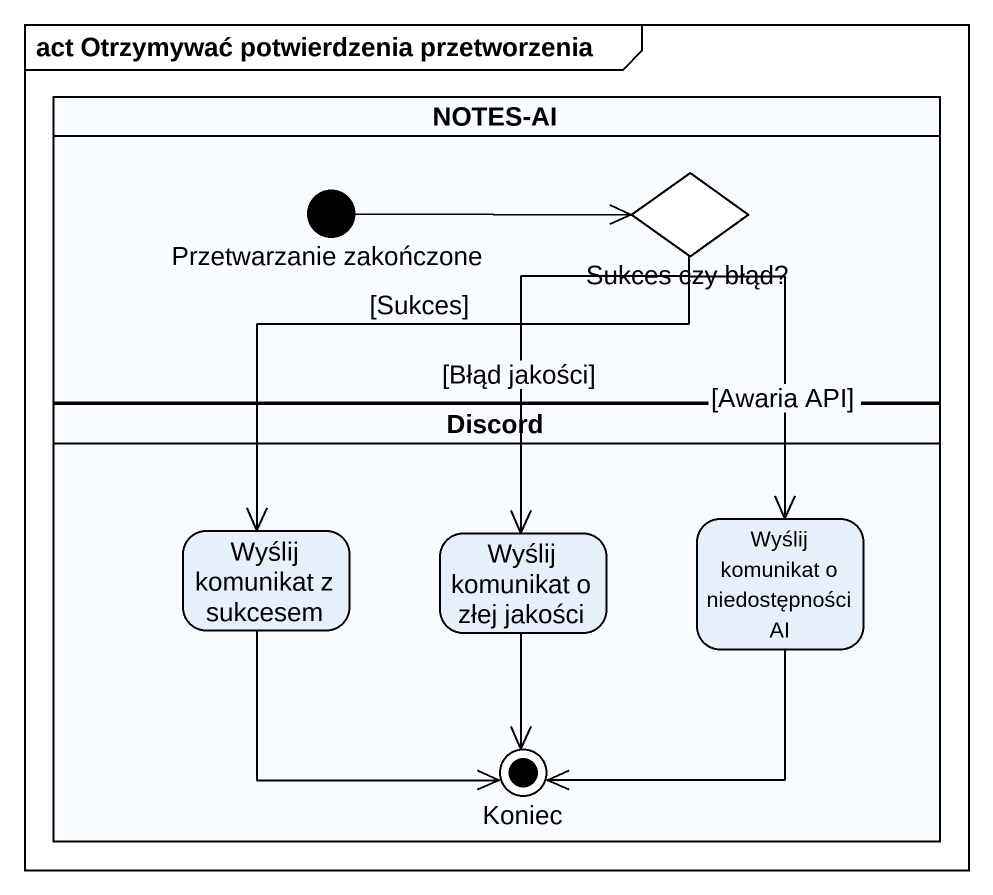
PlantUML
@startuml
mainframe act Otrzymywać potwierdzenia przetworzenia
hide empty description
state "NOTES-AI" as NOTES_AI <<partition>> {
  state "Przetwarzanie zakończone" as Przetwarzanie_zakończone <<start>>
  state "Sukces czy błąd?" as Sukces_czy_błąd <<choice>>
}
state Discord <<partition>> {
  state "Wyślij komunikat z sukcesem" as Wyślij_komunikat_z_sukcesem
  state "Wyślij komunikat o złej jakości" as Wyślij_komunikat_o_złej
  state "Wyślij komunikat o niedostępności AI" as Wyślij_komunikat_o
  state Koniec <<end>>
}
Przetwarzanie_zakończone -right-> Sukces_czy_błąd
Sukces_czy_błąd --> Wyślij_komunikat_z_sukcesem : [Sukces]
Sukces_czy_błąd --> Wyślij_komunikat_o_złej : [Błąd jakości]
Sukces_czy_błąd --> Wyślij_komunikat_o : [Awaria API]
Wyślij_komunikat_z_sukcesem --> Koniec
Wyślij_komunikat_o_złej --> Koniec
Wyślij_komunikat_o --> Koniec
@enduml
